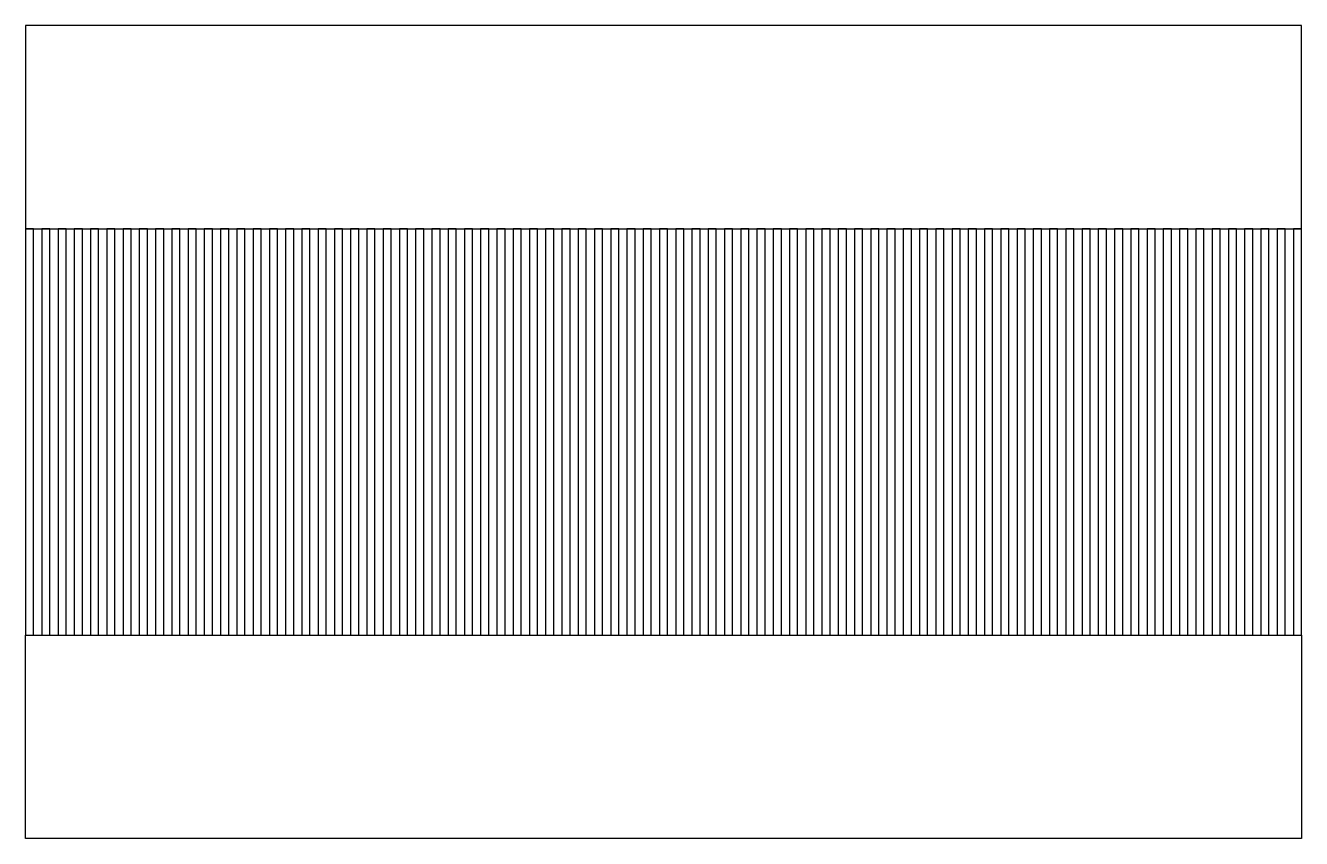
# Model space of a CAD drawing. Extents: x -15.6 to 15.8, y -10 to 10.
import ezdxf

# ---------------------------------------------------------------- set-up
doc = ezdxf.new("R2010")
doc.units = 0
doc.header["$MEASUREMENT"] = 0
doc.layers.get('0').update_dxf_attribs({"linetype": 'CONTINUOUS'})

msp = doc.modelspace()

# ---------------------------------------------------------------- linework, layer by layer
for points in [[(-15.6, 5), (15.8, 5), (15.8, 10), (-15.6, 10)], [(-15.6, -5), (-15.4, -5), (-15.4, 5), (-15.6, 5)], [(-15.2, -5), (-15, -5), (-15, 5), (-15.2, 5)], [(-14.8, -5), (-14.6, -5), (-14.6, 5), (-14.8, 5)], [(-14.4, -5), (-14.2, -5), (-14.2, 5), (-14.4, 5)], [(-14, -5), (-13.8, -5), (-13.8, 5), (-14, 5)], [(-13.6, -5), (-13.4, -5), (-13.4, 5), (-13.6, 5)], [(-13.2, -5), (-13, -5), (-13, 5), (-13.2, 5)], [(-12.8, -5), (-12.6, -5), (-12.6, 5), (-12.8, 5)], [(-12.4, -5), (-12.2, -5), (-12.2, 5), (-12.4, 5)], [(-12, -5), (-11.8, -5), (-11.8, 5), (-12, 5)], [(-11.6, -5), (-11.4, -5), (-11.4, 5), (-11.6, 5)], [(-11.2, -5), (-11, -5), (-11, 5), (-11.2, 5)], [(-10.8, -5), (-10.6, -5), (-10.6, 5), (-10.8, 5)], [(-10.4, -5), (-10.2, -5), (-10.2, 5), (-10.4, 5)], [(-10, -5), (-9.8, -5), (-9.8, 5), (-10, 5)], [(-9.6, -5), (-9.4, -5), (-9.4, 5), (-9.6, 5)], [(-9.2, -5), (-9, -5), (-9, 5), (-9.2, 5)], [(-8.8, -5), (-8.6, -5), (-8.6, 5), (-8.8, 5)], [(-8.4, -5), (-8.2, -5), (-8.2, 5), (-8.4, 5)], [(-8, -5), (-7.8, -5), (-7.8, 5), (-8, 5)], [(-7.6, -5), (-7.4, -5), (-7.4, 5), (-7.6, 5)], [(-7.2, -5), (-7, -5), (-7, 5), (-7.2, 5)], [(-6.8, -5), (-6.6, -5), (-6.6, 5), (-6.8, 5)], [(-6.4, -5), (-6.2, -5), (-6.2, 5), (-6.4, 5)], [(-6, -5), (-5.8, -5), (-5.8, 5), (-6, 5)], [(-5.6, -5), (-5.4, -5), (-5.4, 5), (-5.6, 5)], [(-5.2, -5), (-5, -5), (-5, 5), (-5.2, 5)], [(-4.8, -5), (-4.6, -5), (-4.6, 5), (-4.8, 5)], [(-4.4, -5), (-4.2, -5), (-4.2, 5), (-4.4, 5)], [(-4, -5), (-3.8, -5), (-3.8, 5), (-4, 5)], [(-3.6, -5), (-3.4, -5), (-3.4, 5), (-3.6, 5)], [(-3.2, -5), (-3, -5), (-3, 5), (-3.2, 5)], [(-2.8, -5), (-2.6, -5), (-2.6, 5), (-2.8, 5)], [(-2.4, -5), (-2.2, -5), (-2.2, 5), (-2.4, 5)], [(-2, -5), (-1.8, -5), (-1.8, 5), (-2, 5)], [(-1.6, -5), (-1.4, -5), (-1.4, 5), (-1.6, 5)], [(-1.2, -5), (-1, -5), (-1, 5), (-1.2, 5)], [(-0.8, -5), (-0.6, -5), (-0.6, 5), (-0.8, 5)], [(-0.4, -5), (-0.2, -5), (-0.2, 5), (-0.4, 5)], [(0, -5), (0.2, -5), (0.2, 5), (0, 5)], [(0.4, -5), (0.6, -5), (0.6, 5), (0.4, 5)], [(0.8, -5), (1, -5), (1, 5), (0.8, 5)], [(1.2, -5), (1.4, -5), (1.4, 5), (1.2, 5)], [(1.6, -5), (1.8, -5), (1.8, 5), (1.6, 5)], [(2, -5), (2.2, -5), (2.2, 5), (2, 5)], [(2.4, -5), (2.6, -5), (2.6, 5), (2.4, 5)], [(2.8, -5), (3, -5), (3, 5), (2.8, 5)], [(3.2, -5), (3.4, -5), (3.4, 5), (3.2, 5)], [(3.6, -5), (3.8, -5), (3.8, 5), (3.6, 5)], [(4, -5), (4.2, -5), (4.2, 5), (4, 5)], [(4.4, -5), (4.6, -5), (4.6, 5), (4.4, 5)], [(4.8, -5), (5, -5), (5, 5), (4.8, 5)], [(5.2, -5), (5.4, -5), (5.4, 5), (5.2, 5)], [(5.6, -5), (5.8, -5), (5.8, 5), (5.6, 5)], [(6, -5), (6.2, -5), (6.2, 5), (6, 5)], [(6.4, -5), (6.6, -5), (6.6, 5), (6.4, 5)], [(6.8, -5), (7, -5), (7, 5), (6.8, 5)], [(7.2, -5), (7.4, -5), (7.4, 5), (7.2, 5)], [(7.6, -5), (7.8, -5), (7.8, 5), (7.6, 5)], [(8, -5), (8.2, -5), (8.2, 5), (8, 5)], [(8.4, -5), (8.6, -5), (8.6, 5), (8.4, 5)], [(8.8, -5), (9, -5), (9, 5), (8.8, 5)], [(9.2, -5), (9.4, -5), (9.4, 5), (9.2, 5)], [(9.6, -5), (9.8, -5), (9.8, 5), (9.6, 5)], [(10, -5), (10.2, -5), (10.2, 5), (10, 5)], [(10.4, -5), (10.6, -5), (10.6, 5), (10.4, 5)], [(10.8, -5), (11, -5), (11, 5), (10.8, 5)], [(11.2, -5), (11.4, -5), (11.4, 5), (11.2, 5)], [(11.6, -5), (11.8, -5), (11.8, 5), (11.6, 5)], [(12, -5), (12.2, -5), (12.2, 5), (12, 5)], [(12.4, -5), (12.6, -5), (12.6, 5), (12.4, 5)], [(12.8, -5), (13, -5), (13, 5), (12.8, 5)], [(13.2, -5), (13.4, -5), (13.4, 5), (13.2, 5)], [(13.6, -5), (13.8, -5), (13.8, 5), (13.6, 5)], [(14, -5), (14.2, -5), (14.2, 5), (14, 5)], [(14.4, -5), (14.6, -5), (14.6, 5), (14.4, 5)], [(14.8, -5), (15, -5), (15, 5), (14.8, 5)], [(15.2, -5), (15.4, -5), (15.4, 5), (15.2, 5)], [(15.6, -5), (15.8, -5), (15.8, 5), (15.6, 5)], [(-15.6, -5), (15.8, -5), (15.8, -10), (-15.6, -10)]]:
    msp.add_lwpolyline(points, close=True)

doc.saveas('drawing.dxf')
